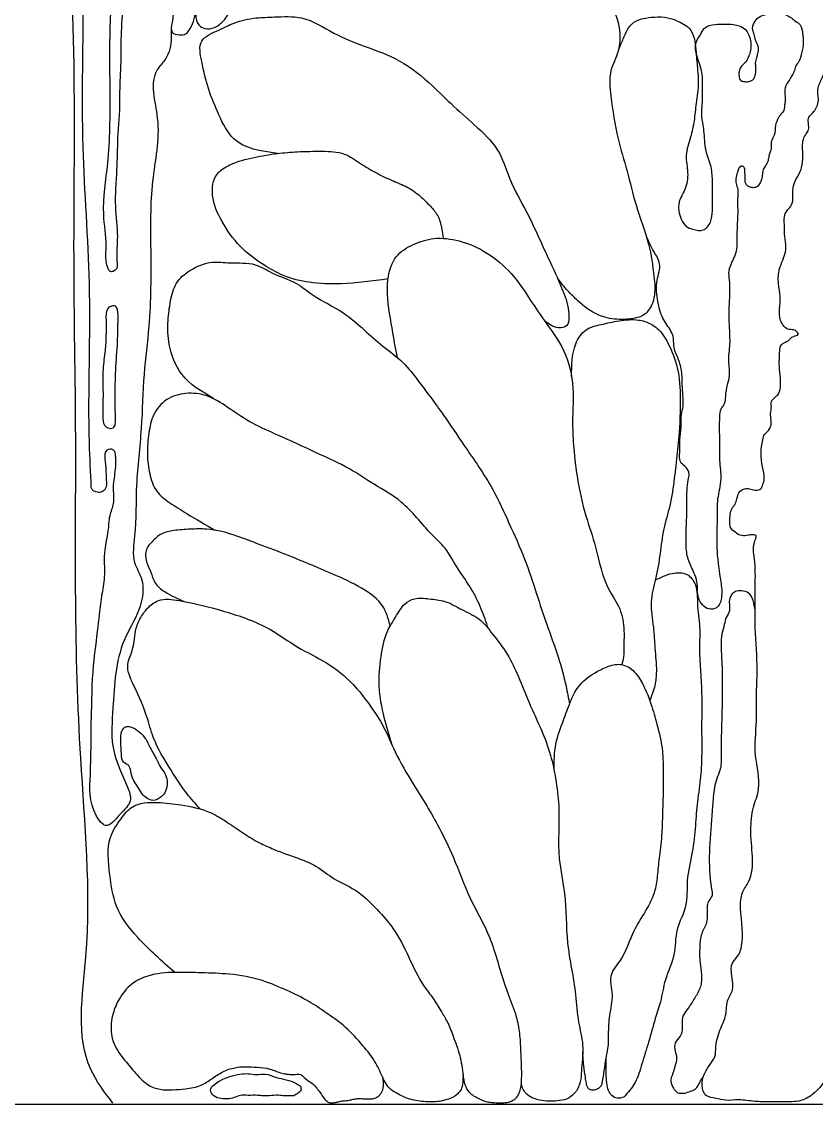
# Model space of a CAD drawing. Header units: millimetres. Extents: x 0 to 1967, y 0 to 3604.
# Drawn here: x 1016.8 to 1222.5, y 2368.7 to 2649.1 of the extents above; entities that cross this region are included whole.
import ezdxf

# ---------------------------------------------------------------- set-up
doc = ezdxf.new("R2010")
doc.units = ezdxf.units.MM
doc.header["$LTSCALE"] = 1000
doc.layers.add('ceco.net 395', color=7, linetype='Continuous')

msp = doc.modelspace()

# ---------------------------------------------------------------- linework, layer by layer
at = {"layer": 'ceco.net 395'}
msp.add_line((1548.93, 2368.69), (484.76, 2368.69), dxfattribs=at)
for points, knots in [([(1034.87, 2528.43), (1034.68, 2532.26), (1033.8, 2549.89), (1035.32, 2579.31), (1031.89, 2618.35), (1033.36, 2655.62), (1031.32, 2692.4), (1033.11, 2729.62), (1030.88, 2771.33), (1030.93, 2811.01), (1029.67, 2848), (1031.12, 2878.14), (1030.66, 2908.21), (1028.29, 2937.05), (1030.63, 2962.96), (1030.42, 2984.85), (1029.97, 3000.52), (1028.34, 3011.83), (1027.56, 3018.2), (1028.42, 3022.98), (1032.62, 3021.66), (1036.95, 3020.16), (1036.29, 3009.53), (1036.57, 2996.05), (1037.5, 2975.67), (1036.03, 2952.97), (1036.32, 2929.73), (1035.58, 2903.61), (1036.77, 2880.33), (1036.68, 2857.09), (1036.12, 2834.27), (1035.35, 2813.51), (1035.78, 2796.22), (1036.18, 2789.78), (1035.59, 2784.54), (1037.91, 2785.05), (1037.52, 2786.66), (1037.75, 2788.09), (1037.5, 2789.16), (1037.38, 2789.67)], [0.0732018, 0.0732018, 0.0732018, 0.0732018, 0.0759915, 0.0860541, 0.0946344, 0.1044972, 0.1131942, 0.1214586, 0.1316217, 0.1436139, 0.1503746, 0.1585889, 0.1655847, 0.172292, 0.1796245, 0.1845033, 0.1882107, 0.1911124, 0.1926417, 0.1931995, 0.1940843, 0.1950841, 0.1963893, 0.2007389, 0.2057368, 0.2109123, 0.2174041, 0.222636, 0.2299587, 0.2343673, 0.2395999, 0.2464893, 0.2499306, 0.2514051, 0.2522066, 0.2524141, 0.2527424, 0.2531547, 0.2535303, 0.2535303, 0.2535303, 0.2535303]), ([(1040.42, 2369.02), (1038.29, 2371.84), (1030.16, 2382.61), (1035.85, 2415.25), (1031.8, 2454.61), (1030.55, 2499.7), (1031.07, 2542.86), (1030.06, 2589.14), (1031, 2638.34), (1028.11, 2692.57), (1027.64, 2755.34), (1027.89, 2818.17), (1025.53, 2886.67), (1028.55, 2938.45), (1024.5, 2979.54), (1026.02, 2999.37), (1024.01, 3010.29), (1025.54, 3017.08), (1020.48, 3017.98), (1016.28, 3017.38), (1011.25, 3017.58), (1006.89, 3014.71), (1009.02, 3002.33), (1006.92, 2976.01), (1008.46, 2939.25), (1007.55, 2898.04), (1006.53, 2858.28), (1007.23, 2812.1), (1005.66, 2761.3), (1005.33, 2710.32), (1004.21, 2662.57), (1002.15, 2614.52), (1003.43, 2570.24), (1000.45, 2528.57), (1000.58, 2495.79), (1000.74, 2463.95), (999.93, 2435.63), (999.44, 2409.88), (999.01, 2392.91), (998.07, 2381.11), (997.23, 2374.03), (995.54, 2370.29), (994.83, 2368.71)], [0, 0, 0, 0, 0.014002, 0.053357, 0.122623, 0.177811, 0.234499, 0.29729, 0.364772, 0.433266, 0.516601, 0.618418, 0.687084, 0.793692, 0.8266, 0.854766, 0.871482, 0.874774, 0.878292, 0.888236, 0.89394, 0.897874, 0.907514, 0.93782, 1.010821, 1.052178, 1.105139, 1.171316, 1.238817, 1.310481, 1.377308, 1.431825, 1.504771, 1.556118, 1.600463, 1.6372, 1.68479, 1.714898, 1.741297, 1.753313, 1.762837, 1.769811, 1.769811, 1.769811, 1.769811]), ([(1090.06, 2764.33), (1091.29, 2770), (1093.38, 2779.7), (1099.57, 2791.84), (1103.86, 2802.61), (1109.05, 2812.24), (1109.2, 2822.43), (1108.3, 2830.42), (1105.3, 2836.99), (1099.19, 2839.22), (1092.28, 2838.55), (1086.68, 2831.8), (1080.33, 2823.6), (1075.8, 2812.05), (1072.07, 2800.33), (1069.25, 2785.82), (1067.25, 2767.3), (1067.97, 2746.27), (1066.52, 2728.44), (1065.85, 2714.08), (1060.55, 2703.88), (1059.56, 2691.33), (1058.06, 2679.17), (1057.8, 2667.2), (1056.29, 2657.24), (1056.34, 2651.3), (1055.19, 2646.08), (1057.6, 2645.63), (1059.47, 2645.68), (1060.66, 2647.6), (1061.69, 2649.82), (1061.96, 2652.22), (1062.29, 2653.64), (1062.39, 2654.09)], [0, 0, 0, 0, 0.0233072, 0.0398992, 0.0547447, 0.0703654, 0.0832211, 0.0949728, 0.1031859, 0.1104904, 0.1197454, 0.1292605, 0.1442982, 0.1620844, 0.178705, 0.1940824, 0.2216653, 0.2538432, 0.2788159, 0.2941995, 0.3112035, 0.3240765, 0.3446858, 0.360672, 0.372792, 0.384114, 0.3875986, 0.3900883, 0.3924722, 0.39479, 0.3984631, 0.4025215, 0.4043741, 0.4043741, 0.4043741, 0.4043741]), ([(1147.82, 2781.99), (1148.88, 2783.03), (1152.58, 2786.63), (1157.22, 2794.42), (1164.26, 2803.84), (1168.59, 2813.87), (1168.73, 2822.27), (1167.51, 2828.85), (1161.41, 2831.05), (1154.53, 2831.54), (1145.88, 2827.12), (1134.15, 2822.95), (1123.21, 2814.06), (1110.77, 2805.04), (1103.87, 2793.85), (1096.02, 2779.99), (1090.48, 2765.46), (1083.55, 2747.08), (1079.97, 2731.11), (1076.68, 2717.4), (1073.64, 2707.44), (1071.77, 2697.41), (1067.14, 2685.54), (1064.27, 2672.33), (1064.26, 2660.75), (1062.23, 2653.84), (1061.34, 2648.92), (1064.43, 2646.94), (1066.99, 2647.47), (1069.48, 2649.37), (1072.61, 2655.32), (1071.4, 2665.28), (1073.75, 2677.24), (1076, 2688.5), (1078.6, 2698.74), (1083.14, 2706.01), (1085.57, 2712.65), (1087.4, 2716.25), (1088.38, 2718.18)], [0, 0, 0, 0, 0.0059767, 0.0208036, 0.036283, 0.0537691, 0.0632392, 0.0707585, 0.0782931, 0.086938, 0.0983991, 0.1164049, 0.1372604, 0.1547538, 0.1780725, 0.189377, 0.2192054, 0.2406368, 0.2687137, 0.2851986, 0.2976231, 0.3107588, 0.3262978, 0.348928, 0.3653354, 0.371739, 0.3793628, 0.3818569, 0.3852535, 0.3891704, 0.3942599, 0.4115761, 0.427943, 0.4435011, 0.4580579, 0.4702526, 0.4777974, 0.4865618, 0.4865618, 0.4865618, 0.4865618]), ([(1046.49, 2709.96), (1046.45, 2710.06), (1046.19, 2710.55), (1045.06, 2711.18), (1043.54, 2709.58), (1043.31, 2701.67), (1042.65, 2690.53), (1040.66, 2675.5), (1040.46, 2661.42), (1039.55, 2646.18), (1039.8, 2629.67), (1039.73, 2614.07), (1037.4, 2600.84), (1038.97, 2592.42), (1038.51, 2587.58), (1039.02, 2585.45), (1039.61, 2584.25), (1040.67, 2584.34), (1041.73, 2585.25), (1041.24, 2588.67), (1041.95, 2593.81), (1040.73, 2601.8), (1041.55, 2610.29), (1041.56, 2619.44), (1042.26, 2626.14), (1042.15, 2632.65), (1042.64, 2638.62), (1042.43, 2646.65), (1043.31, 2655.29), (1043.03, 2664.79), (1043.14, 2673.79), (1044.34, 2682.64), (1045.26, 2690.75), (1045.73, 2698.01), (1046.13, 2703.6), (1046.35, 2706.95), (1046.5, 2709.07), (1046.49, 2709.76), (1046.49, 2709.96)], [0, 0, 0, 0, 0.0004224, 0.0022613, 0.0040419, 0.0080245, 0.033668, 0.0496106, 0.0690994, 0.0905329, 0.1112713, 0.135763, 0.1536186, 0.1647759, 0.1702041, 0.1727532, 0.1739111, 0.1749872, 0.1764695, 0.1791014, 0.1877148, 0.1980985, 0.2111174, 0.2221338, 0.2350572, 0.2382723, 0.2484292, 0.2591883, 0.2707111, 0.2834316, 0.2975817, 0.3069823, 0.3195052, 0.3305427, 0.3363768, 0.3421635, 0.3441294, 0.3449483, 0.3449483, 0.3449483, 0.3449483]), ([(1102.15, 2705.33), (1106.71, 2704.84), (1115.38, 2703.92), (1127.79, 2697.48), (1138.91, 2690.84), (1146.93, 2681.03), (1156.32, 2675.33), (1161.29, 2665.79), (1167.14, 2657.86), (1171.68, 2649.83), (1171.99, 2641.9), (1168.67, 2636.12), (1169.52, 2628.16), (1170.74, 2619.54), (1173.72, 2610.28), (1175.74, 2601.02), (1179.29, 2592.22), (1180.44, 2584.07), (1180.98, 2578.12), (1179.52, 2574.58), (1177.64, 2572.8), (1175.59, 2572.27), (1173.34, 2571.94), (1170.08, 2571.95), (1165.43, 2572.92), (1161.42, 2576.11), (1158.04, 2579.45), (1156.41, 2581.51), (1155.54, 2582.63)], [0, 0, 0, 0, 0.0183743, 0.0348561, 0.0559776, 0.0700988, 0.0856019, 0.0990998, 0.1125978, 0.1257138, 0.1356937, 0.1429953, 0.1517276, 0.1669043, 0.1785577, 0.1908131, 0.2052146, 0.2165972, 0.2240821, 0.2289189, 0.2315112, 0.2342352, 0.2372811, 0.2407271, 0.2473615, 0.2560219, 0.2608927, 0.2666098, 0.2666098, 0.2666098, 0.2666098]), ([(1083.05, 2614.94), (1078.81, 2615.54), (1071.92, 2616.52), (1067.84, 2624.9), (1065, 2631.65), (1063.62, 2637.75), (1062.28, 2644.7), (1067.79, 2646.7), (1072.14, 2649.13), (1077.18, 2650.14), (1083, 2650.28), (1090.23, 2650.74), (1097.38, 2645.91), (1105.43, 2642.66), (1114.3, 2639.69), (1121.67, 2634.13), (1127.98, 2627.73), (1134.15, 2622.23), (1140.52, 2616.5), (1143.08, 2607.74), (1148.43, 2598.5), (1152.82, 2588.38), (1157.09, 2579.44), (1158.76, 2574.01), (1158.27, 2569.99), (1154.87, 2569.47), (1153.17, 2570.86), (1152.04, 2571.79)], [0, 0, 0, 0, 0.0159769, 0.0259306, 0.035399, 0.0455472, 0.0525791, 0.0597037, 0.0655287, 0.073469, 0.0798142, 0.0893239, 0.1017605, 0.1132664, 0.1246371, 0.1392799, 0.1499793, 0.1609359, 0.1728857, 0.1835981, 0.1969661, 0.2160013, 0.2282841, 0.236553, 0.2396175, 0.2424723, 0.2482047, 0.2482047, 0.2482047, 0.2482047]), ([(1171.36, 2641.77), (1171.77, 2642.73), (1172.48, 2644.45), (1173.48, 2646.96), (1175.1, 2649.08), (1177.78, 2649.99), (1180.79, 2650.36), (1183.95, 2650.29), (1187.16, 2649.07), (1190.21, 2647.38), (1191.17, 2644), (1191.45, 2640.56), (1191.75, 2636.95), (1192.14, 2632.6), (1191.38, 2628.21), (1190.98, 2623.46), (1190.01, 2618.97), (1188.39, 2614.58), (1189.51, 2610), (1188.89, 2605.75), (1186.43, 2602.17), (1187.09, 2598.52), (1188.6, 2595.96), (1190.78, 2595.2), (1193.42, 2594.61), (1195.42, 2597.21), (1195.73, 2600.38), (1195.61, 2603.83), (1195.67, 2607.61), (1195.52, 2611.64), (1193.58, 2615.85), (1193.68, 2620.48), (1192.61, 2624.97), (1193.17, 2628.79), (1193.05, 2632.64), (1193.15, 2635.9), (1192.05, 2638.86), (1191.22, 2641.33), (1191.2, 2643.93), (1192.61, 2645.65), (1193.47, 2647.87), (1196.23, 2648.41), (1198.72, 2648.49), (1200.86, 2648.44), (1202.68, 2648), (1204.19, 2647.2), (1204.99, 2645.86), (1205.44, 2644.45), (1205.69, 2642.93), (1205.52, 2641.31), (1204.9, 2639.89), (1204.31, 2638.49), (1203.12, 2637.68), (1202.52, 2636.38), (1202.4, 2635.09), (1202.8, 2633.69), (1203.98, 2633.53), (1205.13, 2633.45), (1206.44, 2634.12), (1206.83, 2635.68), (1206.95, 2637.04), (1206.72, 2638.49), (1207.13, 2639.68), (1207.38, 2640.91), (1207.72, 2642.06), (1207.19, 2643.32), (1206.67, 2644.61), (1206.31, 2646.15), (1205.87, 2647.58), (1206.52, 2649.03), (1207.47, 2650.33), (1209.32, 2650.97), (1211.2, 2651.23), (1213.12, 2651.29), (1214.78, 2650.88), (1216.11, 2650.11), (1217.13, 2649.1), (1218.78, 2648.22), (1218.92, 2646.35), (1219.2, 2644.41), (1219.1, 2642.68), (1218.66, 2640.66), (1218.26, 2638.9), (1217.03, 2637.56), (1216.85, 2636.08), (1216.02, 2634.96), (1215.55, 2633.75), (1214.66, 2632.82), (1214.3, 2631.55), (1214.37, 2630.11), (1214.54, 2628.7), (1214.23, 2627.22), (1214.24, 2625.83), (1213.21, 2625.08), (1212.55, 2623.9), (1211.72, 2622.14), (1211.97, 2619.9), (1210.65, 2618.19), (1211.05, 2616.22), (1210.16, 2614.61), (1210.15, 2612.95), (1209.39, 2611.83), (1208.59, 2610.65), (1208.63, 2609.22), (1208.17, 2607.63), (1207.26, 2605.98), (1205.64, 2606.1), (1204.43, 2606.52), (1203.97, 2607.9), (1204.17, 2609.15), (1203.96, 2610.15), (1204.01, 2610.88), (1203.87, 2611.59), (1202.81, 2611.84), (1202.25, 2610.58), (1201.87, 2609.27), (1201.5, 2607.58), (1202.51, 2605.32), (1201.92, 2602.7), (1202.27, 2599.91), (1202.04, 2597.38), (1201.98, 2594.84), (1201.98, 2592.38), (1202, 2589.54), (1200.75, 2587.09), (1199.65, 2584.42), (1200.03, 2582.12), (1200.12, 2579.56), (1199.88, 2575.41), (1199.87, 2570.72), (1200.26, 2565.37), (1199.5, 2561.31), (1200.25, 2557.74), (1199.39, 2554.84), (1198.93, 2552.45), (1198.95, 2550.12), (1197.51, 2548.75), (1197.5, 2546.75), (1197.29, 2544.04), (1197.59, 2540.2), (1197.25, 2535.5), (1198.18, 2530.45), (1196.71, 2525.51), (1196.93, 2519.23), (1196.52, 2512.07), (1197.64, 2505.23), (1198.3, 2500.4), (1197.22, 2497.12), (1194.69, 2496.75), (1192.95, 2497.94), (1191.51, 2500.42), (1192.01, 2503.52), (1190.92, 2506.22), (1190.07, 2508.12), (1189.06, 2510.42), (1188.67, 2514.26), (1188.96, 2519.3), (1189.08, 2524.92), (1188.99, 2529.12), (1189.82, 2532.04), (1189, 2533.72), (1186.92, 2534.88), (1187.27, 2537.92), (1187.1, 2540.91), (1187.69, 2544.09), (1187.37, 2547), (1188.24, 2549.66), (1187.98, 2552.3), (1187.77, 2555.5), (1187.81, 2558.45), (1187.08, 2561.14), (1186.16, 2563.06), (1185.51, 2565.31), (1185.7, 2568.19), (1183.82, 2570.42), (1182.12, 2573.47), (1181.32, 2577.31), (1180.87, 2581.91), (1182.67, 2586.16), (1180.19, 2589.8), (1179.11, 2592.2), (1178.49, 2593.58)], [0, 0, 0, 0, 0.0042033, 0.0075314, 0.0109533, 0.0145365, 0.0185718, 0.0232665, 0.0270587, 0.0324887, 0.0363667, 0.0405938, 0.046541, 0.0509928, 0.0581924, 0.0644104, 0.070223, 0.0768126, 0.0827598, 0.0887683, 0.0936334, 0.0996062, 0.1026216, 0.1050558, 0.1087721, 0.112445, 0.116465, 0.1216509, 0.1263427, 0.1317979, 0.1377353, 0.1446894, 0.1501725, 0.1562381, 0.1600482, 0.1657737, 0.1692048, 0.1726566, 0.1764253, 0.1789094, 0.1815105, 0.1855022, 0.1889171, 0.1919065, 0.1940157, 0.196501, 0.1985335, 0.2001498, 0.2024748, 0.2047041, 0.2066186, 0.2087536, 0.210682, 0.212206, 0.2143422, 0.2160203, 0.2172618, 0.2187114, 0.2207733, 0.2224982, 0.2248893, 0.2263398, 0.2283448, 0.2298324, 0.2314709, 0.2329804, 0.2351639, 0.2371064, 0.2394313, 0.2408871, 0.2433336, 0.2457404, 0.2485021, 0.2510602, 0.2534384, 0.2553099, 0.257187, 0.2592503, 0.262433, 0.2638911, 0.2673266, 0.269275, 0.2722962, 0.2744434, 0.276347, 0.278101, 0.279939, 0.281583, 0.2831845, 0.285095, 0.2873896, 0.2888352, 0.2912913, 0.2923727, 0.293766, 0.2967167, 0.3001085, 0.3022961, 0.3048975, 0.3076045, 0.3094629, 0.3113774, 0.3129506, 0.315111, 0.3168528, 0.3198897, 0.3213736, 0.323003, 0.3247549, 0.3266413, 0.3281296, 0.3288033, 0.3296555, 0.3307677, 0.3321156, 0.3343745, 0.336681, 0.3387728, 0.3440277, 0.346995, 0.350097, 0.3542761, 0.3572405, 0.3600733, 0.365589, 0.3681458, 0.371517, 0.3747536, 0.3785287, 0.3882934, 0.3936847, 0.4001649, 0.404754, 0.4080574, 0.4121555, 0.4147473, 0.4169906, 0.4195824, 0.4224152, 0.4281058, 0.4350008, 0.4414792, 0.448458, 0.4553563, 0.466776, 0.477413, 0.4830193, 0.4868746, 0.4894984, 0.4920132, 0.4950074, 0.5006065, 0.5039518, 0.5065913, 0.5090329, 0.5140766, 0.5219358, 0.5294928, 0.5367602, 0.5388973, 0.541399, 0.5436468, 0.5478506, 0.5519428, 0.5562296, 0.5606736, 0.563597, 0.5673153, 0.5712386, 0.5766278, 0.5791094, 0.5824192, 0.5852548, 0.5884831, 0.5936395, 0.5963087, 0.6026392, 0.609218, 0.6149687, 0.6195841, 0.6257848, 0.6257848, 0.6257848, 0.6257848]), ([(1055.57, 2647.68), (1055.59, 2644.76), (1055.62, 2640.54), (1049.38, 2634.54), (1053.57, 2622.34), (1049.96, 2607.42), (1050.31, 2589.23), (1050.29, 2572.57), (1048.22, 2557.29), (1048.06, 2543.52), (1046.2, 2529.56), (1046.61, 2518.1), (1045.18, 2509.58), (1048.94, 2503.87), (1047.57, 2496.19), (1041.23, 2486.48), (1040.72, 2474), (1039.7, 2461.2), (1042.85, 2453.93), (1045.94, 2447.15), (1042.22, 2444), (1038.84, 2439.42), (1034.15, 2446), (1034.79, 2455.25), (1034.86, 2463.57), (1034.84, 2468.36)], [0, 0, 0, 0, 0.00200914, 0.00290072, 0.00593132, 0.0099237, 0.01426303, 0.01904017, 0.02208515, 0.02547684, 0.02906963, 0.03228054, 0.03394426, 0.03505506, 0.03702088, 0.03914615, 0.04347214, 0.04584744, 0.04827265, 0.04947539, 0.05051753, 0.05167678, 0.05253233, 0.05514306, 0.05863333, 0.05863333, 0.05863333, 0.05863333]), ([(1235.5, 2616.01), (1235.49, 2616.98), (1235.47, 2619.02), (1235.71, 2622.06), (1236.74, 2624.83), (1237.7, 2627.78), (1237.36, 2630.88), (1237.55, 2634.04), (1239.15, 2636.65), (1240.54, 2639.24), (1241.04, 2642.63), (1241.52, 2645.81), (1239.73, 2648.38), (1237.64, 2648.85), (1235.57, 2649.05), (1233.36, 2648.21), (1230.76, 2647.16), (1228.98, 2644.51), (1227.15, 2641.68), (1225.51, 2638.32), (1224.35, 2634.92), (1222.93, 2632.38), (1222.82, 2630.28), (1223.24, 2628.66), (1222.71, 2627.1), (1221.91, 2625.58), (1220.35, 2624.57), (1220.47, 2622.73), (1220.72, 2621.21), (1219.81, 2619.92), (1219.06, 2618.56), (1218.87, 2616.85), (1219.05, 2615.1), (1219.07, 2612.83), (1218.55, 2610.2), (1216.9, 2607.89), (1216.32, 2605.41), (1216.61, 2603.22), (1216.14, 2601.26), (1214.77, 2600.15), (1214.09, 2598.45), (1214.31, 2596.6), (1214.13, 2593.57), (1215.08, 2590.37), (1213.82, 2587.24), (1212.7, 2584.67), (1212.55, 2581.38), (1213.34, 2577.94), (1212.96, 2574.73), (1212.93, 2571.61), (1214.91, 2568.98), (1217.01, 2569.51), (1218.35, 2567.85), (1216.2, 2567.7), (1215.39, 2566.25), (1213.06, 2565.71), (1213.05, 2562.97), (1212.75, 2559.43), (1213.53, 2555.94), (1212.97, 2552.74), (1211.77, 2551.78), (1210.67, 2550.8), (1211.03, 2549.21), (1210.41, 2547.13), (1211.2, 2544.85), (1210.1, 2543.11), (1209.01, 2542.26), (1208.17, 2538.95), (1208.02, 2535.09), (1209.31, 2531.18), (1208.72, 2529.25), (1208.09, 2527.65), (1206.27, 2527.65), (1204.79, 2528.4), (1202.94, 2527.95), (1202.13, 2526.48), (1201.9, 2525.09), (1201.46, 2523.92), (1200.51, 2522.92), (1200.16, 2521.41), (1200.13, 2519.78), (1200.13, 2517.96), (1201.54, 2516.76), (1203.09, 2515.78), (1204.86, 2516.07), (1205.98, 2516.26), (1207.24, 2516.01), (1205.89, 2513.35), (1206.87, 2509.4), (1206.69, 2503.91), (1206.74, 2497.97), (1206.57, 2490.7), (1207.46, 2482.54), (1206.89, 2474.51), (1207.2, 2467.18), (1206.15, 2459.13), (1208.25, 2452.39), (1207.04, 2447.97), (1206.07, 2445.53), (1205.74, 2442.75), (1205.17, 2436.35), (1207.36, 2429.12), (1202.96, 2423.38), (1202.77, 2417.27), (1203.96, 2411.89), (1202.48, 2407.14), (1199.18, 2404.44), (1202, 2399.41), (1199.14, 2395.45), (1199.48, 2391.88), (1197.87, 2388.83), (1196.95, 2386.16), (1196.4, 2383.68), (1196.59, 2380.98), (1194.81, 2378.84), (1193.4, 2376.48), (1192.64, 2373.68), (1193.66, 2370.58), (1196.58, 2370.33), (1199.29, 2369.51), (1202.73, 2370.08), (1206.47, 2369.34), (1210.47, 2369.37), (1214.6, 2369.39), (1218.89, 2369.28), (1222.21, 2371.71), (1224.77, 2374.46), (1226, 2378.75), (1226.04, 2383.19), (1224.77, 2387.3), (1226.36, 2390.71), (1227.15, 2394.83), (1227.29, 2399.47), (1227.24, 2404.86), (1230.92, 2408.03), (1230.32, 2411.95), (1228.06, 2414.31), (1229.85, 2417.89), (1229.73, 2421.11), (1229.9, 2424.67), (1226.89, 2426.13), (1227.32, 2430.91), (1227.61, 2437.17), (1226.95, 2447.31), (1227.42, 2459.23), (1227.11, 2470), (1226.58, 2480.58), (1228.86, 2489.75), (1226.9, 2498.37), (1229.15, 2504.15), (1227.34, 2508.42), (1226.04, 2513.41), (1226.83, 2519.27), (1226.49, 2525.96), (1225.74, 2532.68), (1225.68, 2538.77), (1226.26, 2543.16), (1225.69, 2546.52), (1227.79, 2548.93), (1228.17, 2553.12), (1227.4, 2558.07), (1226.6, 2563.17), (1226.35, 2568.3), (1229.62, 2572.28), (1229.83, 2577.42), (1229.15, 2582.6), (1230.61, 2586.88), (1230.6, 2590.22), (1230.13, 2592.86), (1232.11, 2594.33), (1233.26, 2596.78), (1233.25, 2600.11), (1233.08, 2603.74), (1234.15, 2606.85), (1234.75, 2609.94), (1235, 2612.94), (1235.36, 2615.11), (1235.5, 2616.01)], [0, 0, 0, 0, 0.003959, 0.0082414, 0.0122055, 0.0158765, 0.0206056, 0.0246531, 0.0283551, 0.0327985, 0.0364157, 0.042196, 0.0451046, 0.0480495, 0.0504971, 0.0534073, 0.0574679, 0.0615201, 0.0659099, 0.0712162, 0.0764865, 0.080504, 0.0827167, 0.084823, 0.087108, 0.0891429, 0.0917809, 0.0937613, 0.0960873, 0.0978048, 0.0998857, 0.1023528, 0.1045654, 0.1070077, 0.1115006, 0.1150787, 0.1183268, 0.1214883, 0.1240181, 0.125996, 0.128414, 0.1310177, 0.1334353, 0.1406978, 0.1436387, 0.146817, 0.1520375, 0.1565357, 0.1610029, 0.1649261, 0.1692698, 0.1715347, 0.1731351, 0.1749683, 0.1773516, 0.1799372, 0.18313, 0.1867842, 0.19488, 0.1973167, 0.1991622, 0.2010167, 0.2027121, 0.205204, 0.2097688, 0.2112903, 0.2132302, 0.2151693, 0.2246248, 0.2288491, 0.2310003, 0.2328127, 0.2351773, 0.2370781, 0.2396432, 0.2418146, 0.243428, 0.2454148, 0.2467197, 0.2489062, 0.2513877, 0.2534908, 0.2557992, 0.2584264, 0.2606498, 0.2626126, 0.2634382, 0.2648965, 0.271521, 0.2813063, 0.2862625, 0.2956531, 0.3106006, 0.319343, 0.3280815, 0.3402139, 0.3519581, 0.3551848, 0.3584846, 0.3625802, 0.3663715, 0.3846479, 0.3889687, 0.3944161, 0.4085025, 0.4107316, 0.4141763, 0.4242224, 0.4272566, 0.4330293, 0.4377775, 0.4409539, 0.4444072, 0.4480801, 0.4513024, 0.4552183, 0.4592087, 0.4628914, 0.4664429, 0.4698995, 0.4744711, 0.4801097, 0.4852033, 0.4905565, 0.4969872, 0.5018026, 0.5066145, 0.5119768, 0.5192807, 0.5245384, 0.528499, 0.533974, 0.5414186, 0.547469, 0.5548361, 0.5583961, 0.5623637, 0.5666362, 0.5725286, 0.5760886, 0.579595, 0.5839306, 0.5932845, 0.6062026, 0.6243321, 0.6416417, 0.6497291, 0.6670269, 0.6790965, 0.68419, 0.6909346, 0.6968531, 0.7049892, 0.7144364, 0.7239126, 0.7323068, 0.7388701, 0.7420179, 0.7453056, 0.7509135, 0.7583006, 0.7655915, 0.7720408, 0.7780486, 0.7852822, 0.7919792, 0.7990878, 0.8029511, 0.8057106, 0.8089873, 0.8118674, 0.8164814, 0.8221873, 0.8264197, 0.8296494, 0.834885, 0.8385489, 0.8385489, 0.8385489, 0.8385489]), ([(1111.67, 2582.46), (1107.6, 2581.89), (1100.84, 2580.95), (1091.68, 2581.28), (1084.82, 2582.9), (1078.89, 2586.35), (1073.03, 2590.62), (1068.64, 2597.01), (1065.7, 2603.34), (1066.55, 2609.61), (1071.45, 2612.62), (1076.85, 2613.95), (1082.73, 2615), (1088.64, 2615.44), (1094.38, 2615.57), (1100.28, 2615.4), (1104.45, 2612.29), (1108.51, 2609.92), (1112.58, 2607.94), (1116.67, 2606.4), (1120.01, 2604.04), (1122.51, 2601.43), (1124.8, 2598.83), (1125.57, 2595.76), (1125.86, 2593.73), (1125.99, 2592.81)], [0, 0, 0, 0, 0.0165775, 0.0275361, 0.0368655, 0.0446795, 0.0551581, 0.0658283, 0.0756281, 0.0830499, 0.0886609, 0.0974914, 0.1056542, 0.1127439, 0.1213816, 0.1290981, 0.1356937, 0.1418515, 0.1481703, 0.153968, 0.1594649, 0.1644581, 0.1686554, 0.173182, 0.1769532, 0.1769532, 0.1769532, 0.1769532]), ([(1114.08, 2562.09), (1113.46, 2565.49), (1112.24, 2572.17), (1110.93, 2581), (1113.06, 2588.45), (1118.2, 2591.58), (1123.81, 2593.38), (1130.6, 2592.5), (1137.57, 2589.44), (1145.04, 2583.02), (1150.2, 2573.85), (1157.13, 2565.27), (1160.12, 2555.31), (1159.23, 2546.41), (1159.73, 2538.18), (1160.64, 2530.11), (1162.56, 2521.53), (1165.92, 2512.16), (1167.33, 2503.47), (1172.07, 2497.22), (1172.83, 2492.17), (1172.7, 2487.98), (1172.75, 2485), (1172.34, 2483.21), (1172.19, 2482.57)], [0, 0, 0, 0, 0.0139821, 0.0274565, 0.0359671, 0.0432026, 0.0506567, 0.0595315, 0.0700809, 0.0811189, 0.0986149, 0.1122566, 0.1254205, 0.1392888, 0.1481242, 0.1587061, 0.1720626, 0.1834958, 0.1990403, 0.2067571, 0.2144753, 0.2190226, 0.2237811, 0.2264266, 0.2264266, 0.2264266, 0.2264266]), ([(1066.48, 2551.46), (1063.44, 2553.27), (1057.92, 2556.55), (1054.77, 2564.76), (1054.58, 2571.33), (1055.27, 2576.63), (1056.45, 2581.55), (1060.63, 2585.13), (1065.63, 2587.19), (1071.39, 2586.36), (1076.96, 2586.93), (1082.14, 2583.44), (1087.7, 2581.9), (1093.1, 2577.32), (1099.69, 2574.37), (1105.36, 2569.42), (1110.36, 2564.85), (1115.67, 2561.12), (1120.52, 2554.71), (1125.81, 2547.66), (1132.07, 2538.17), (1138.46, 2529.28), (1143.02, 2519.06), (1147.11, 2510.18), (1150.01, 2501.27), (1152.74, 2492.76), (1155.76, 2484.93), (1157.58, 2477.99), (1158.37, 2473.86), (1158.67, 2472.31)], [0, 0, 0, 0, 0.0138786, 0.025212, 0.0335805, 0.040319, 0.0469273, 0.0532859, 0.0617557, 0.0678254, 0.076633, 0.0833675, 0.0922651, 0.0996313, 0.1115381, 0.1212037, 0.1297988, 0.139008, 0.1471713, 0.1620452, 0.1746837, 0.1931197, 0.2061127, 0.2197785, 0.2325993, 0.2439262, 0.255889, 0.2664825, 0.2728755, 0.2728755, 0.2728755, 0.2728755]), ([(1038.67, 2572.36), (1038.67, 2572.92), (1038.67, 2573.85), (1039.21, 2575.07), (1040.14, 2575.46), (1041.29, 2575.62), (1041.85, 2573.96), (1041.77, 2571), (1041.72, 2565.71), (1041.1, 2558.91), (1041.02, 2552.61), (1041.07, 2548), (1041.21, 2545.57), (1040.93, 2543.89), (1039.36, 2543.59), (1037.92, 2544.7), (1037.74, 2547.88), (1038.04, 2552.58), (1037.63, 2558.39), (1038.49, 2563.61), (1038.72, 2568.04), (1038.69, 2570.85), (1038.67, 2572.36)], [0, 0, 0, 0, 0.00227229, 0.0037937, 0.0049457, 0.00628773, 0.00780913, 0.01090693, 0.01884437, 0.02875524, 0.0385987, 0.04437049, 0.04715285, 0.04878239, 0.05048405, 0.05248442, 0.05543634, 0.06254618, 0.07202646, 0.07861512, 0.08387912, 0.08995863, 0.08995863, 0.08995863, 0.08995863]), ([(1159.2, 2557.21), (1159.19, 2560.08), (1159.18, 2564.48), (1162.52, 2569.71), (1167.08, 2570.69), (1171.51, 2571.73), (1175.92, 2572.14), (1179.73, 2571), (1182.51, 2568.81), (1184.74, 2564.78), (1187.05, 2559.04), (1187.4, 2551.66), (1187.12, 2542.1), (1186.03, 2532.89), (1184.88, 2523.99), (1182.82, 2517.66), (1182.14, 2511.25), (1181.11, 2504.95), (1179.23, 2498.65), (1180.48, 2492.61), (1180.66, 2486.63), (1181.29, 2481.62), (1180.88, 2476.98), (1179.93, 2474.54), (1179.43, 2473.25)], [0, 0, 0, 0, 0.0114224, 0.0175602, 0.023074, 0.0294538, 0.0362251, 0.0405872, 0.0452187, 0.0501252, 0.0590111, 0.0699792, 0.0796015, 0.0977059, 0.1074505, 0.1157741, 0.1244511, 0.1334269, 0.1416357, 0.150509, 0.1578067, 0.1658824, 0.1708491, 0.1764212, 0.1764212, 0.1764212, 0.1764212]), ([(1137.68, 2491.83), (1137.08, 2493.55), (1135.85, 2497.1), (1133.36, 2502.32), (1129.67, 2507.25), (1127, 2512.52), (1121.26, 2517.71), (1116.36, 2524.55), (1108.23, 2529.01), (1101.24, 2533.8), (1092.64, 2537.59), (1084.37, 2541.54), (1076.39, 2544.91), (1070.64, 2548.88), (1065.17, 2552.56), (1059.42, 2553.12), (1054.11, 2551.67), (1050.66, 2547.49), (1049.67, 2542.34), (1049.2, 2537.21), (1049.84, 2532.09), (1051.3, 2527.27), (1055.37, 2524.27), (1060.5, 2521.09), (1064.47, 2518.79), (1066.94, 2517.36)], [0, 0, 0, 0, 0.0073382, 0.0151836, 0.0232258, 0.032202, 0.0387421, 0.054291, 0.0655472, 0.0756897, 0.0885527, 0.1033466, 0.1128464, 0.1233594, 0.1316614, 0.1389652, 0.1460215, 0.1530742, 0.1594584, 0.1669975, 0.1737599, 0.1803939, 0.1864866, 0.1934952, 0.2049928, 0.2049928, 0.2049928, 0.2049928]), ([(1041.14, 2536.44), (1041.08, 2537.16), (1040.99, 2538.52), (1038.22, 2538.35), (1038.38, 2535.5), (1038.71, 2533.1), (1038.66, 2530.54), (1038.94, 2528.23), (1037.43, 2527.04), (1036.2, 2527.24), (1035.18, 2527.61), (1034.96, 2528.17), (1034.87, 2528.43)], [0, 0, 0, 0, 0.00247507, 0.00471626, 0.00791711, 0.01162138, 0.01520043, 0.01834822, 0.02018148, 0.02197517, 0.0232258, 0.02429313, 0.02429313, 0.02429313, 0.02429313]), ([(1041.14, 2536.44), (1041.14, 2535.35), (1041.15, 2532.7), (1040.25, 2528.71), (1040.96, 2524.56), (1039.32, 2520.94), (1039.36, 2516.8), (1037.86, 2511.63), (1038.59, 2505.94), (1037.27, 2499.37), (1036.56, 2491.71), (1035.01, 2481.06), (1034.9, 2473.02), (1034.84, 2468.35)], [0, 0, 0, 0, 0.00442178, 0.0106811, 0.01637109, 0.02086419, 0.02624466, 0.03286823, 0.04238276, 0.04889538, 0.05986175, 0.07345935, 0.09230876, 0.09230876, 0.09230876, 0.09230876]), ([(1112.24, 2492.54), (1111.73, 2494.43), (1110.69, 2498.3), (1105.08, 2502.48), (1098.78, 2505.45), (1092.08, 2508.27), (1085.46, 2511.05), (1078.92, 2513.43), (1072.01, 2516.18), (1066.01, 2517.82), (1060.44, 2517.67), (1056.55, 2517.41), (1052.89, 2516.71), (1050.76, 2514.58), (1048.73, 2512.35), (1048.95, 2509.18), (1050.37, 2506.57), (1051.13, 2503.47), (1054.44, 2500.88), (1057.19, 2499.67), (1058.91, 2498.92)], [0, 0, 0, 0, 0.0077012, 0.0157679, 0.0269292, 0.0361559, 0.0450656, 0.0559561, 0.0642375, 0.0751721, 0.0807461, 0.0865825, 0.0911095, 0.0952348, 0.0985288, 0.1028864, 0.106798, 0.1107096, 0.1153373, 0.1229486, 0.1229486, 0.1229486, 0.1229486]), ([(1180.86, 2504.49), (1182.25, 2505.17), (1184.78, 2506.41), (1189.21, 2506.55), (1191.87, 2502.8), (1191.56, 2497.91), (1192.51, 2492.51), (1192.09, 2484.76), (1193.01, 2476.62), (1192.79, 2467.53), (1192.91, 2460.36), (1192.7, 2453.44), (1191.66, 2447.22), (1191.24, 2440.66), (1190.54, 2433.79), (1188.74, 2427.01), (1189.39, 2419.96), (1185.86, 2414.09), (1186.2, 2407.22), (1183.23, 2401.35), (1182.42, 2395.63), (1180.61, 2390.36), (1179.21, 2384.92), (1177.4, 2379.46), (1176.01, 2374.26), (1173.78, 2371.78), (1172.69, 2370.57)], [0, 0, 0, 0, 0.0062981, 0.0114502, 0.0161481, 0.0227891, 0.0308896, 0.0382234, 0.054008, 0.0639086, 0.0749092, 0.0829847, 0.0918539, 0.1003196, 0.1095527, 0.1197191, 0.1285343, 0.1372526, 0.1461263, 0.1553987, 0.1632225, 0.169345, 0.1778835, 0.1858599, 0.1927242, 0.1991755, 0.1991755, 0.1991755, 0.1991755]), ([(1206.7, 2496.61), (1206.55, 2497.46), (1206.29, 2498.89), (1205.52, 2500.96), (1203.74, 2501.7), (1202.05, 2501.77), (1200.52, 2500.93), (1199.94, 2499.37), (1200.02, 2497.88), (1200.2, 2496.27), (1199.06, 2494.83), (1198.72, 2492.73), (1197.65, 2489.44), (1198.61, 2477.93), (1197.79, 2466.44), (1197.92, 2455.65), (1196.71, 2453.06), (1195.89, 2449.95), (1195.44, 2441.21), (1194.28, 2432.27), (1195.36, 2424.77), (1195.83, 2422.55), (1194.24, 2421.16), (1194.27, 2419.15), (1194.29, 2417.32), (1194.15, 2415.18), (1192.65, 2413.03), (1192.32, 2409.78), (1192.23, 2405.4), (1193.15, 2401.58), (1192.3, 2398.11), (1190.83, 2395.93), (1189.43, 2393.55), (1187.37, 2391.19), (1188.12, 2388.51), (1187.34, 2386.11), (1185.65, 2384.77), (1185.91, 2382.54), (1186.59, 2380.58), (1185.91, 2378.62), (1185.41, 2376.64), (1184.5, 2374.68), (1185.46, 2372.97), (1186.52, 2371.49), (1188.39, 2371.51), (1189.84, 2372.03), (1191.21, 2372.49), (1191.98, 2373.6), (1192.52, 2374.74), (1193.03, 2375.43), (1193.27, 2375.76)], [0, 0, 0, 0, 0.0035052, 0.0059573, 0.0084111, 0.0107435, 0.0126488, 0.0150427, 0.0169614, 0.018743, 0.0213184, 0.0238789, 0.0272695, 0.0352196, 0.0696744, 0.0747619, 0.0779705, 0.0810959, 0.08771, 0.1132914, 0.116591, 0.118891, 0.1218155, 0.1240049, 0.1266644, 0.1293485, 0.1324311, 0.1369204, 0.1422392, 0.1502323, 0.1522262, 0.1565012, 0.1606936, 0.163578, 0.1684958, 0.1706753, 0.1735293, 0.1764305, 0.1788962, 0.1818598, 0.1843842, 0.1873749, 0.1898674, 0.1918362, 0.1943889, 0.1965331, 0.1982654, 0.1999843, 0.2017677, 0.2034143, 0.2034143, 0.2034143, 0.2034143]), ([(1063.01, 2445.21), (1061.86, 2446.49), (1059.05, 2449.58), (1055.11, 2455.87), (1051.05, 2462.3), (1049.13, 2470.1), (1046.45, 2476), (1043.48, 2482.02), (1045.47, 2485.82), (1046.04, 2488.7), (1046.18, 2491.49), (1047.36, 2494.47), (1049.27, 2497.26), (1052.68, 2499.93), (1060.05, 2498.84), (1069.48, 2496.48), (1080.18, 2492.86), (1088.11, 2486.88), (1096, 2483.25), (1102.32, 2478.19), (1106.89, 2472.23), (1110.78, 2466.51), (1113.66, 2459.08), (1118.88, 2450.61), (1124.32, 2441.79), (1129.09, 2431.86), (1132.55, 2422.02), (1137.69, 2413.51), (1140.26, 2404.84), (1142.4, 2397.92), (1144.87, 2391.94), (1145.78, 2387.02), (1146.04, 2381.62), (1146.25, 2377.27), (1146.14, 2374.46), (1146.12, 2374.06)], [0, 0, 0, 0, 0.0069579, 0.0168582, 0.0299509, 0.0373822, 0.048909, 0.0569773, 0.0620947, 0.0652681, 0.0688419, 0.0733303, 0.0779439, 0.082559, 0.0898808, 0.1060781, 0.1230092, 0.1345771, 0.1459959, 0.15798, 0.1668102, 0.1762814, 0.1858032, 0.1988468, 0.2163814, 0.2276849, 0.243287, 0.2584138, 0.267526, 0.2797138, 0.287706, 0.2935743, 0.2997959, 0.3095504, 0.3111617, 0.3111617, 0.3111617, 0.3111617]), ([(1112.71, 2461.7), (1112.01, 2464.07), (1110.51, 2469.06), (1109.03, 2476.78), (1109.74, 2484.3), (1110.86, 2490.56), (1113.67, 2494.81), (1115.47, 2498.2), (1118.79, 2500.02), (1122.41, 2499.56), (1126.69, 2499.23), (1130.73, 2496.69), (1135.49, 2494.7), (1138.97, 2490.16), (1142.7, 2485.38), (1145.58, 2479.23), (1148.19, 2472.47), (1151.37, 2465.86), (1153.84, 2459.31), (1155.15, 2452.77), (1156.32, 2443.84), (1155.24, 2433.8), (1157.97, 2422.14), (1157.61, 2412.49), (1159.18, 2403.8), (1160.37, 2396.97), (1160.7, 2390.31), (1162.44, 2384.05), (1161.69, 2378.26), (1161.6, 2373.94), (1160.44, 2372.18), (1160.29, 2371.96)], [0, 0, 0, 0, 0.0099882, 0.0210902, 0.0314156, 0.0404558, 0.0462497, 0.0519098, 0.05564, 0.0606881, 0.0662447, 0.0728204, 0.0795977, 0.0867392, 0.0953824, 0.1042086, 0.1139413, 0.1247397, 0.1338255, 0.1421254, 0.1516166, 0.1701345, 0.1823735, 0.1995852, 0.2088082, 0.2180312, 0.2275558, 0.2357409, 0.2438122, 0.2512233, 0.252287, 0.252287, 0.252287, 0.252287]), ([(1154.65, 2455.13), (1154.67, 2457.45), (1154.71, 2461.93), (1156.93, 2467.71), (1158.73, 2472.67), (1160.78, 2477.35), (1164.56, 2480.18), (1168.23, 2482.07), (1171.87, 2483.1), (1175.51, 2481.16), (1178.03, 2477.02), (1179.95, 2472.06), (1181.53, 2466.15), (1182.82, 2460.9), (1182.87, 2454.99), (1182.93, 2449.57), (1182.67, 2443.93), (1182.63, 2438.6), (1181.9, 2433.46), (1181.43, 2428.53), (1180.71, 2421.5), (1175.17, 2414.92), (1173.08, 2407.51), (1170.46, 2404.26), (1168.71, 2401.47), (1170.19, 2396.99), (1168.84, 2391.94), (1168.64, 2387.28), (1168.69, 2383.54), (1167.94, 2380.42), (1167.55, 2377.24), (1167.16, 2374.94), (1166.95, 2373.71)], [0, 0, 0, 0, 0.0093109, 0.0179542, 0.0246819, 0.0307945, 0.0381857, 0.0430393, 0.0476806, 0.0527294, 0.0583284, 0.0669885, 0.0741985, 0.0830458, 0.0886935, 0.0980193, 0.1049628, 0.1114728, 0.1195442, 0.1258672, 0.1315726, 0.1477277, 0.1589846, 0.1619355, 0.1646537, 0.171814, 0.1790801, 0.1856009, 0.1905938, 0.1941245, 0.1985107, 0.2035531, 0.2035531, 0.2035531, 0.2035531]), ([(1051.85, 2457.89), (1051.26, 2458.91), (1050.13, 2460.85), (1048.9, 2463.72), (1047.14, 2465.26), (1045.59, 2466.39), (1043.73, 2466.88), (1042.41, 2464.96), (1042.49, 2462.45), (1042.66, 2459.85), (1042.74, 2457.25), (1044.7, 2456.65), (1045.16, 2454.7), (1045.55, 2452.73), (1046.95, 2450.99), (1047.76, 2449.23), (1049.13, 2447.99), (1050.98, 2447.02), (1052.94, 2448.16), (1054.31, 2449.79), (1054.59, 2451.9), (1054.28, 2454.18), (1052.73, 2455.87), (1052.13, 2457.25), (1051.85, 2457.89)], [0, 0, 0, 0, 0.00478207, 0.00909567, 0.01243209, 0.01394206, 0.01710517, 0.01844694, 0.02266852, 0.02675806, 0.02967976, 0.0317134, 0.03387339, 0.03715379, 0.03988608, 0.04270597, 0.0448575, 0.04734725, 0.05044485, 0.05298087, 0.05585695, 0.05873191, 0.06198664, 0.06479652, 0.06479652, 0.06479652, 0.06479652]), ([(1056.45, 2402.86), (1053.17, 2405.75), (1047.45, 2410.78), (1040.8, 2419.3), (1039.64, 2428.54), (1038.57, 2436.79), (1042.22, 2442.31), (1045.74, 2446.76), (1051.98, 2447.07), (1058.52, 2446.23), (1064.63, 2445.06), (1069.61, 2442.1), (1073.66, 2439.33), (1077.6, 2436.7), (1081.43, 2435.02), (1085.1, 2433.53), (1088.99, 2432.25), (1093.51, 2430.42), (1097.62, 2426.75), (1103.8, 2424.37), (1108.61, 2419.45), (1113.63, 2413.9), (1117.09, 2406.82), (1119.89, 2400.46), (1123.37, 2396.21), (1125.24, 2393.14), (1127.18, 2389.95), (1128.63, 2386.03), (1130.43, 2381.44), (1130.89, 2377.92), (1131.13, 2376.14)], [0, 0, 0, 0, 0.0177464, 0.0309472, 0.0421108, 0.0551523, 0.0626513, 0.0682628, 0.0772323, 0.0855701, 0.0955813, 0.1018167, 0.1088109, 0.1154657, 0.1209105, 0.1256597, 0.1314617, 0.1374611, 0.1451901, 0.1533964, 0.1637636, 0.1725219, 0.1835647, 0.1953748, 0.2004167, 0.2056487, 0.2099121, 0.2154435, 0.2225216, 0.2297383, 0.2297383, 0.2297383, 0.2297383]), ([(1110.23, 2375.78), (1109.61, 2377.17), (1108.18, 2380.36), (1104.5, 2384.69), (1100.5, 2389.12), (1095.66, 2392.35), (1090.94, 2395.67), (1085.32, 2398.28), (1078.64, 2401.22), (1071.13, 2402.54), (1063.56, 2402.73), (1056.51, 2403), (1050.2, 2402.52), (1045, 2399.99), (1042.05, 2396.32), (1039.94, 2391.33), (1039.65, 2385.41), (1042.98, 2380.67), (1046.03, 2377.09), (1048.86, 2373.82), (1052.56, 2372.38), (1055.97, 2372.44), (1059.52, 2372.67), (1063.14, 2373.28), (1066.11, 2375.37), (1068.83, 2377.23), (1071.8, 2378.28), (1074.82, 2378.49), (1077.84, 2378.31), (1081.13, 2378.05), (1083.55, 2376.81), (1085.6, 2376.51), (1087.19, 2376.27), (1088.94, 2376.8), (1090.25, 2375.25), (1092.2, 2374.18), (1093.88, 2372.09), (1094.87, 2370.62), (1095.29, 2369.99)], [0, 0, 0, 0, 0.0061363, 0.0140408, 0.0227893, 0.0301497, 0.0374595, 0.0460848, 0.0550985, 0.0668892, 0.0765464, 0.0857109, 0.0954412, 0.1017667, 0.1084931, 0.113892, 0.1236875, 0.130602, 0.1366495, 0.1428992, 0.1477345, 0.1520778, 0.1565904, 0.162205, 0.1665322, 0.1710805, 0.175503, 0.179054, 0.1832368, 0.1877835, 0.192206, 0.1940031, 0.1960991, 0.1988319, 0.2003133, 0.2037524, 0.2078483, 0.2109278, 0.2109278, 0.2109278, 0.2109278]), ([(1166.95, 2373.71), (1166.76, 2373.44), (1166.35, 2372.84), (1165.31, 2372.39), (1164.3, 2372.3), (1163.5, 2372.71), (1163.05, 2373.63), (1162.89, 2374.98), (1162.59, 2376.54), (1162.42, 2378.06), (1162.27, 2379.55), (1162.15, 2380.58), (1162.05, 2382.92), (1162.09, 2382.15), (1162.1, 2382.01)], [0, 0, 0, 0, 0.00128847, 0.00291022, 0.00436922, 0.00526884, 0.00636328, 0.00833279, 0.01076711, 0.01271118, 0.01465085, 0.01639066, 0.01848729, 0.01896181, 0.01896181, 0.01896181, 0.01896181]), ([(1172.69, 2370.57), (1172.13, 2370.38), (1171.05, 2370.02), (1169.53, 2370.88), (1168.59, 2372.35), (1168.27, 2374.37), (1168.11, 2376.61), (1168.15, 2378.97), (1168.17, 2380.51), (1168.18, 2381.28)], [0, 0, 0, 0, 0.00229996, 0.00440258, 0.00646809, 0.00920151, 0.01251438, 0.01557976, 0.01872505, 0.01872505, 0.01872505, 0.01872505]), ([(1089.02, 2373.39), (1088.66, 2373.65), (1087.53, 2374.45), (1085.35, 2375.13), (1082.62, 2375.58), (1080.14, 2376.81), (1077.62, 2376.21), (1075.46, 2376.75), (1073.15, 2376.53), (1070.95, 2376.06), (1068.66, 2375.13), (1066.92, 2374.13), (1065.28, 2372.4), (1066.57, 2370.59), (1068.86, 2370.01), (1071.34, 2370.08), (1073.51, 2371.24), (1075.62, 2370.93), (1077.56, 2371.11), (1079.39, 2370.86), (1081.18, 2370.88), (1083.01, 2371.13), (1084.72, 2370.85), (1086.06, 2370.97), (1087.4, 2370.72), (1088.26, 2371.6), (1089.13, 2372.12), (1089.17, 2372.86), (1089.07, 2373.2), (1089.02, 2373.39)], [0, 0, 0, 0, 0.00179835, 0.00556105, 0.0090312, 0.01304968, 0.01626869, 0.01902041, 0.02191841, 0.02554502, 0.02814168, 0.03175311, 0.03406979, 0.03630122, 0.03904786, 0.04356043, 0.04595, 0.04868274, 0.05189791, 0.05383361, 0.05608408, 0.05914266, 0.06123866, 0.06300687, 0.06461446, 0.0663527, 0.06771601, 0.06836536, 0.06915849, 0.06915849, 0.06915849, 0.06915849]), ([(1110.23, 2375.78), (1110.28, 2375.51), (1110.39, 2374.81), (1110.47, 2373.81), (1110.33, 2372.81), (1110.08, 2371.99), (1109.67, 2371.22), (1108.93, 2370.53), (1107.91, 2370), (1106.75, 2370.06), (1105.61, 2370.02), (1104.59, 2370.11), (1103.54, 2370.09), (1102.61, 2369.95), (1101.44, 2369.63), (1100.35, 2369.54), (1099.29, 2369.46), (1098.45, 2369.15), (1097.58, 2369.02), (1096.73, 2368.9), (1095.97, 2369.33), (1095.52, 2369.7), (1095.29, 2369.99)], [0, 0, 0, 0, 0.00110546, 0.0028615, 0.00403443, 0.00515124, 0.00631842, 0.00750891, 0.00921679, 0.01076023, 0.01213608, 0.0138455, 0.01486578, 0.01637539, 0.01764122, 0.01976854, 0.02077522, 0.02190896, 0.02333264, 0.02437668, 0.02526788, 0.02672801, 0.02672801, 0.02672801, 0.02672801]), ([(1130.43, 2372.28), (1130.22, 2371.99), (1129.54, 2371.08), (1127.92, 2370.2), (1125.93, 2369.61), (1123.97, 2369.29), (1121.96, 2369.34), (1119.89, 2369.49), (1117.8, 2369.87), (1115.87, 2370.49), (1114.13, 2371.48), (1111.75, 2372.69), (1110.82, 2374.57), (1110.23, 2375.78)], [0, 0, 0, 0, 0.00146592, 0.00456406, 0.00717731, 0.0098867, 0.0125198, 0.01529833, 0.01825428, 0.02108214, 0.023437, 0.02637163, 0.03160563, 0.03160563, 0.03160563, 0.03160563]), ([(1131.07, 2376.59), (1131.08, 2376.07), (1131.09, 2375.1), (1130.94, 2373.86), (1130.79, 2372.91), (1130.54, 2372.47), (1130.43, 2372.28)], [0, 0, 0, 0, 0.002079014, 0.003904688, 0.005054661, 0.005928365, 0.005928365, 0.005928365, 0.005928365]), ([(1146.11, 2374.11), (1145.98, 2373.14), (1145.8, 2371.8), (1144.87, 2370.35), (1143.88, 2369.47), (1142.43, 2369.05), (1140.58, 2368.96), (1138.8, 2369.08), (1137.06, 2369.23), (1135.55, 2369.98), (1134.03, 2370.67), (1132.46, 2371.87), (1131.52, 2373.8), (1131.26, 2375.33), (1131.13, 2376.14)], [0, 0, 0, 0, 0.00387758, 0.00537873, 0.00685072, 0.00912631, 0.01128296, 0.01432834, 0.01635329, 0.01828199, 0.02103533, 0.02314335, 0.02609558, 0.02942064, 0.02942064, 0.02942064, 0.02942064]), ([(1160.29, 2371.96), (1159.71, 2371.33), (1158.56, 2370.1), (1156.15, 2369.6), (1153.84, 2369.44), (1151.58, 2369.56), (1149.47, 2370.13), (1147.7, 2371.02), (1146.56, 2372.49), (1146.26, 2373.56), (1146.11, 2374.11)], [0, 0, 0, 0, 0.00338913, 0.00660602, 0.00959708, 0.01280868, 0.0156562, 0.01842007, 0.02063952, 0.02290953, 0.02290953, 0.02290953, 0.02290953])]:
    msp.add_open_spline(points, degree=3, knots=knots, dxfattribs=at)

doc.saveas('drawing.dxf')
